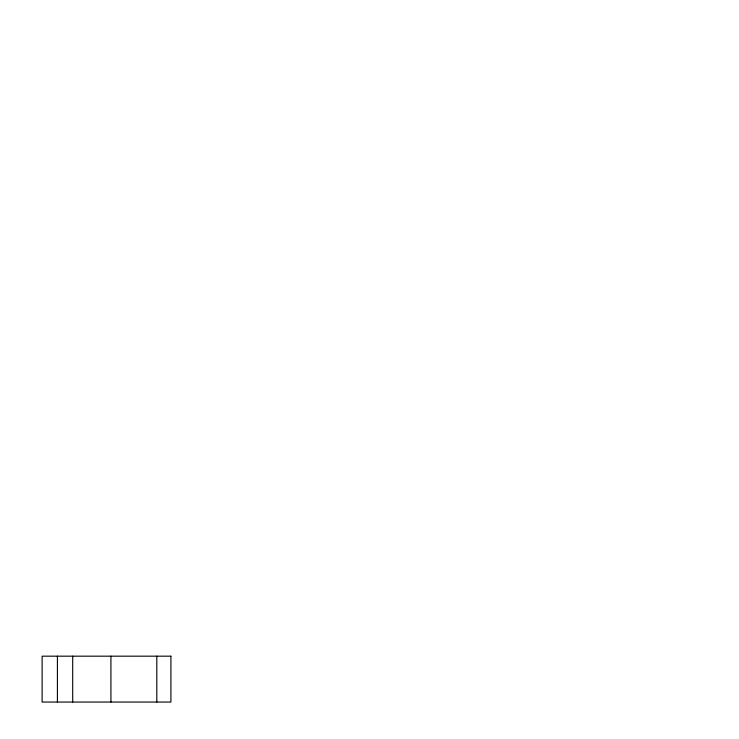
<?xml version="1.0" encoding="UTF-8"?>
<svg xmlns="http://www.w3.org/2000/svg" width="739" height="739" viewBox="0 0 739 739"><rect width="100%" height="100%" fill="white"/><g stroke="black" fill="none" stroke-linecap="round" stroke-linejoin="round"><path stroke-width="1.11" d="M156.797 656.177L156.797 702.05M110.924 656.177L110.924 702.05M72.699 656.177L72.699 702.05M57.411 656.177L57.411 702.05M170.912 656.177L42.123 656.177L42.123 702.05L170.912 702.05L170.912 656.177"/></g></svg>
